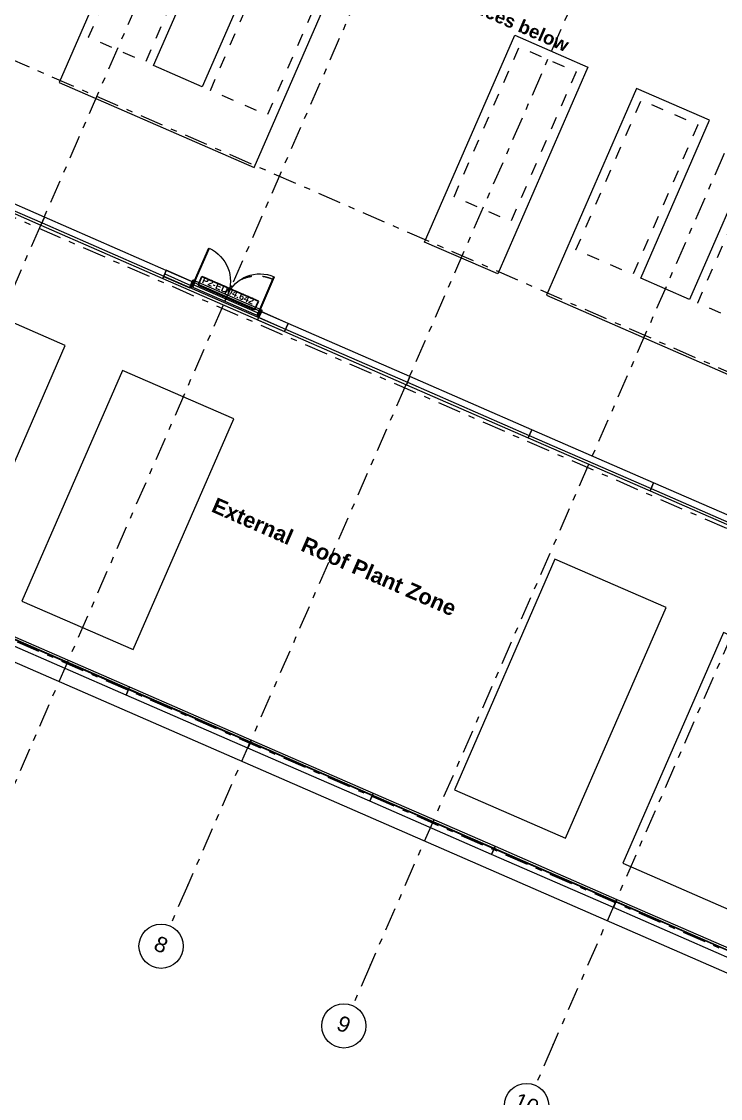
# Model space of a CAD drawing. Header units: millimetres. Extents: x -50172 to 145343, y -110728 to 25069.
# Drawn here: x 26882 to 42660, y -21697 to 2608 of the extents above; entities that cross this region are included whole.
import ezdxf
from ezdxf.enums import TextEntityAlignment as Align

# ---------------------------------------------------------------- set-up
doc = ezdxf.new("R2010")
doc.units = ezdxf.units.MM
doc.header["$MEASUREMENT"] = 0
for name, pattern in [('2-0_5', [500, 250, -250]), ('Dashed', [564.444447, 282.222223, -282.222223]), ('Double Dashed', [1093.611073, 529.166651, -211.666656, 141.111112, -211.666656])]:
    doc.linetypes.add(name, pattern=pattern)
for name, color, linetype in [('A-15-MG_Structural_Grid', 7, 'Continuous'), ('A-20-M_Floor_Slab', 7, 'Continuous'), ('A-25-M_Wall_Ext', 7, 'Continuous'), ('A-25-M_Wall_Ext_Existing_HUB', 7, 'Continuous'), ('ArchiCAD Door Markers', 7, 'Continuous'), ('ArchiCAD Doors', 7, 'Continuous')]:
    doc.layers.add(name, color=color, linetype=linetype)
for name, color, linetype, lineweight, true_color in [('A-15-MG_Structural_Grid_Pen_No__163', 7, 'Continuous', 0, 0x750077), ('A-25-M_Wall_Ext_Pen_No__64', 7, 'Continuous', 20, 0x606060), ('ArchiCAD Doors_Pen_No__43', 7, 'Continuous', 30, 0x444444), ('ArchiCAD Doors_Pen_No__63', 7, 'Continuous', 20, 0x606060), ('G-10-P_Topo_Road_Pen_No__148', 7, 'Continuous', 0, 0x444444)]:
    doc.layers.add(name, color=color, linetype=linetype, lineweight=lineweight, true_color=true_color)
for name, color, linetype, lineweight in [('A-20-M_Floor_Slab_Pen_No__89', 8, 'Continuous', 20), ('A-20-M_Roof_Pen_No__1', 7, 'Continuous', 13), ('A-25-M_Wall_Ext_Existing_HUB_Pen_No__87', 8, 'Continuous', 20), ('A-25-M_Wall_Ext_Pen_No__1', 7, 'Continuous', 13), ('A-95-P_Text_1_50_GA_Pen_No__86', 8, 'Continuous', 20), ('ArchiCAD Door Markers_Pen_No__1', 7, 'Continuous', 13), ('ArchiCAD Door Markers_Pen_No__5', 7, 'Continuous', 25), ('ArchiCAD Doors_Pen_No__1', 7, 'Continuous', 13)]:
    doc.layers.add(name, color=color, linetype=linetype, lineweight=lineweight)
doc.styles.add('GENERATED_STYLE_2', font='')
doc.styles.add('GENERATED_STYLE_4', font='')
doc.styles.get('GENERATED_STYLE_2').set_extended_font_data('Swis721 BT', bold=True)
doc.styles.get('GENERATED_STYLE_4').set_extended_font_data('Swis721 BT')

# ---------------------------------------------------------------- blocks, each defined once
blk = doc.blocks.new('Slab_3_1', base_point=(4432, -1613))
at = {"layer": 'A-20-M_Floor_Slab_Pen_No__89', "linetype": 'Continuous', "flags": 128}
blk.add_lwpolyline([(4432, -1613), (7696, 5872), (7408, 6182), (17660, 15722), (18396, 14931), (19387, 17203), (53700, 2240), (53656, 2139), (53757, 2096), (44518, -19093), (12656, -5199), (14737, -426), (12206, 678), (10124, -4095), (12656, -5199)], close=True, dxfattribs=at)
blk = doc.blocks.new('Slab_4_1', base_point=(38922, -9523))
at = {"layer": 'A-20-M_Floor_Slab_Pen_No__89', "linetype": 'Continuous', "flags": 128}
blk.add_lwpolyline([(38922, -9523), (36653, -14729), (39164, -15824), (41434, -10619)], close=True, dxfattribs=at)
blk = doc.blocks.new('Slab_5_1', base_point=(42727, -11182))
at = {"layer": 'A-20-M_Floor_Slab_Pen_No__89', "linetype": 'Continuous', "flags": 128}
blk.add_lwpolyline([(42727, -11182), (40457, -16388), (42968, -17483), (45238, -12277)], close=True, dxfattribs=at)
blk = doc.blocks.new('Slab_6_1', base_point=(25357, -3608))
at = {"layer": 'A-20-M_Floor_Slab_Pen_No__89', "linetype": 'Continuous', "flags": 128}
blk.add_lwpolyline([(25357, -3608), (23087, -8814), (25599, -9909), (27869, -4703)], close=True, dxfattribs=at)
blk = doc.blocks.new('Slab_7_1', base_point=(29161, -5267))
at = {"layer": 'A-20-M_Floor_Slab_Pen_No__89', "linetype": 'Continuous', "flags": 128}
blk.add_lwpolyline([(29161, -5267), (26891, -10473), (29403, -11568), (31673, -6362)], close=True, dxfattribs=at)
blk = doc.blocks.new('Wall_2_1', base_point=(3808, -1858))
at = {"layer": 'A-25-M_Wall_Ext_Existing_HUB_Pen_No__87', "linetype": 'Continuous', "flags": 128}
for points in [[(44390, -19037), (4432, -1613)], [(10217, -4653), (44635, -19661)]]:
    blk.add_lwpolyline(points, dxfattribs=at)
blk = doc.blocks.new('Double Door 19_2')
at = {"layer": 'ArchiCAD Doors_Pen_No__1', "linetype": 'Continuous'}
for p, q in [((-843, -20), (-843, 0)), ((843, -20), (843, 0)), ((-843, -140), (-843, -20)), ((-843, -160), (-843, -140)), ((843, -140), (843, -20)), ((843, -160), (843, -140))]:
    blk.add_line(p, q, dxfattribs=at)
at = {"layer": 'ArchiCAD Doors_Pen_No__43', "linetype": 'Continuous'}
for p, q in [((-803, 0), (-803, 803)), ((803, 0), (803, 803)), ((-803, 0), (-843, 0)), ((-843, 0), (-843, -160)), ((-803, -160), (-803, 0)), ((843, 0), (803, 0)), ((803, 0), (803, -160)), ((843, -160), (843, 0)), ((-843, -160), (-803, -160)), ((803, -160), (843, -160))]:
    blk.add_line(p, q, dxfattribs=at)
at = {"layer": 'ArchiCAD Doors_Pen_No__63', "linetype": 'Continuous'}
for centre, start, end in [((-803, 0), 0, 90), ((803, 0), 90, 180)]:
    blk.add_arc(centre, 803, start, end, dxfattribs=at)
blk = doc.blocks.new('Door Stamp 17_7')
at = {"layer": 'ArchiCAD Door Markers_Pen_No__5', "linetype": 'Continuous'}
for p, q in [((695, -100), (-695, -100)), ((-695, -100), (-695, -312)), ((695, -100), (-695, -100)), ((695, -312), (695, -100)), ((-695, -312), (695, -312))]:
    blk.add_line(p, q, dxfattribs=at)
at = {"layer": 'ArchiCAD Door Markers_Pen_No__1', "style": 'GENERATED_STYLE_2'}
blk.add_attdef('AC_WIDO_ID', text='', height=150, rotation=180, dxfattribs=at).set_placement((636, -55), align=Align.BOTTOM_LEFT)
blk = doc.blocks.new('Wall_8_1', base_point=(24721, -597))
at = {"layer": 'A-25-M_Wall_Ext_Pen_No__1', "linetype": 'Continuous'}
for p, q in [((30694, -3376), (30702, -3358)), ((30702, -3358), (30750, -3248)), ((30750, -3248), (30758, -3230)), ((32240, -4050), (32248, -4032)), ((32248, -4032), (32296, -3922)), ((32296, -3922), (32304, -3904))]:
    blk.add_line(p, q, dxfattribs=at)
at = {"layer": 'ArchiCAD Door Markers'}
ref = blk.add_blockref('Door Stamp 17_7', (31467, -3713), dxfattribs=dict(at, rotation=156.4402224949652))
ref.add_attrib('AC_WIDO_ID', 'P2-ED04.642', dxfattribs={"layer": 'ArchiCAD Door Markers_Pen_No__1', "color": 7, "height": 150, "rotation": 336.4402, "style": 'GENERATED_STYLE_2'}).set_placement((30924, -3323), align=Align.BOTTOM_LEFT)
at = {"layer": 'ArchiCAD Doors', "color": 251, "linetype": 'Continuous', "lineweight": 20, "true_color": 0x606060, "xscale": -1, "zscale": 1000, "rotation": 336.4402224949652}
blk.add_blockref('Double Door 19_2', (31531, -3567), dxfattribs=at)
blk = doc.blocks.new('Vertical Gable Louver 19')
at = {"layer": 'A-25-M_Wall_Ext_Pen_No__64', "linetype": 'Continuous'}
for p, q in [((0, 0), (3000, 0)), ((0, -200), (0, 0)), ((3000, 0), (3000, -200)), ((0, -60), (3000, -60)), ((3000, -200), (0, -200))]:
    blk.add_line(p, q, dxfattribs=at)
blk = doc.blocks.new('Vertical Gable Louver 19_4')
at = {"layer": 'A-25-M_Wall_Ext_Pen_No__64', "linetype": 'Continuous'}
for p, q in [((0, 0), (2940, 0)), ((0, -200), (0, 0)), ((2940, 0), (2940, -200)), ((0, -60), (2940, -60)), ((2940, -200), (0, -200))]:
    blk.add_line(p, q, dxfattribs=at)
blk = doc.blocks.new('Standard grid marker')
at = {"layer": 'A-15-MG_Structural_Grid_Pen_No__163', "linetype": 'Double Dashed'}
for p, q in [((1000, 0), (29726, 0)), ((29726, 0), (30726, 0))]:
    blk.add_line(p, q, dxfattribs=at)
at = {"layer": 'A-15-MG_Structural_Grid_Pen_No__163', "linetype": 'Continuous'}
blk.add_circle((31226, 0), 500, dxfattribs=at)
at = {"layer": 'A-15-MG_Structural_Grid_Pen_No__163', "linetype": 'Double Dashed'}
blk.add_point((29726, 0), dxfattribs=at)
blk.add_point((29726, 0), dxfattribs=at)
at = {"layer": 'A-15-MG_Structural_Grid_Pen_No__163', "style": 'GENERATED_STYLE_4'}
for tag, p in [('AC_MarkerText_1_0', (-500, 41)), ('AC_MarkerText_1_1', (31226, 41))]:
    blk.add_attdef(tag, text='', height=350, rotation=90, dxfattribs=at).set_placement(p, align=Align.MIDDLE_CENTER)
blk = doc.blocks.new('Standard grid marker_3')
at = {"layer": 'A-15-MG_Structural_Grid_Pen_No__163', "linetype": 'Double Dashed'}
blk.add_line((1000, 0), (74255, 0), dxfattribs=at)
at = {"layer": 'A-15-MG_Structural_Grid_Pen_No__163', "style": 'GENERATED_STYLE_4'}
for tag, p in [('AC_MarkerText_1_0', (-500, 43)), ('AC_MarkerText_1_1', (75755, 43))]:
    blk.add_attdef(tag, text='', height=350, rotation=360, dxfattribs=at).set_placement(p, align=Align.MIDDLE_CENTER)
blk = doc.blocks.new('Vertical Gable Louver 19_6')
at = {"layer": 'A-25-M_Wall_Ext_Pen_No__64', "linetype": 'Continuous'}
for p, q in [((0, 0), (843, 0)), ((0, -150), (0, 0)), ((843, 0), (843, -150)), ((0, -60), (843, -60)), ((843, -150), (0, -150))]:
    blk.add_line(p, q, dxfattribs=at)
blk = doc.blocks.new('Vertical Gable Louver 19_7')
at = {"layer": 'A-25-M_Wall_Ext_Pen_No__64', "linetype": 'Continuous'}
for p, q in [((0, 0), (3000, 0)), ((0, -200), (0, 0)), ((3000, 0), (3000, -200)), ((0, -60), (3000, -60)), ((3000, -200), (0, -200))]:
    blk.add_line(p, q, dxfattribs=at)
blk = doc.blocks.new('Vertical Gable Louver 19_8')
at = {"layer": 'A-25-M_Wall_Ext_Pen_No__64', "linetype": 'Continuous'}
for p, q in [((0, 0), (646, 0)), ((0, -150), (0, 0)), ((646, 0), (646, -150)), ((0, -60), (646, -60)), ((646, -150), (0, -150))]:
    blk.add_line(p, q, dxfattribs=at)
blk = doc.blocks.new('Vertical Gable Louver 19_9')
at = {"layer": 'A-25-M_Wall_Ext_Pen_No__64', "linetype": 'Continuous'}
for p, q in [((0, 0), (667, 0)), ((0, -200), (0, 0)), ((667, 0), (667, -200)), ((0, -60), (667, -60)), ((667, -200), (0, -200))]:
    blk.add_line(p, q, dxfattribs=at)

msp = doc.modelspace()

# ---------------------------------------------------------------- linework, layer by layer
at = {"layer": 'A-20-M_Roof_Pen_No__1', "linetype": 'Continuous', "flags": 128}
for points in [[(34166.1, 3977.3), (32516.2, 4696.8), (30962.3, 1133.3), (29862.3, 1612.9), (31416.2, 5176.4), (29766.2, 5895.9), (27731.2, 1229), (32131.1, -689.6)], [(39666, 1579.1), (37631, -3087.8), (35981, -2368.3), (38016, 2298.5)], [(45165.9, -819.1), (43515.9, -99.7), (41962.1, -3663.1), (40862.1, -3183.5), (42415.9, 380), (40766, 1099.4), (38731, -3567.4), (43130.9, -5486)]]:
    msp.add_lwpolyline(points, close=True, dxfattribs=at)
at = {"layer": 'A-20-M_Roof_Pen_No__1', "linetype": 'Dashed', "flags": 128}
for points in [[(31152.9, 5073), (29679, 1692.9), (28395.7, 2252.5), (29869.6, 5632.6)], [(33902.9, 3873.9), (32429, 493.8), (31145.6, 1053.4), (32619.5, 4433.5)], [(39402.7, 1475.7), (37928.8, -1904.4), (36645.5, -1344.9), (38119.4, 2035.3)], [(42152.7, 276.6), (40678.8, -3103.6), (39395.4, -2544), (40869.4, 836.2)], [(44902.6, -922.5), (43428.7, -4302.7), (42145.4, -3743.1), (43619.3, -362.9)]]:
    msp.add_lwpolyline(points, close=True, dxfattribs=at)
at = {"layer": 'G-10-P_Topo_Road_Pen_No__148', "linetype": '2-0_5'}
msp.add_arc((32202, -4008.5), 869.9, 65.70018, 156.27434, dxfattribs=at)

# ---------------------------------------------------------------- block references
at = {"layer": 'A-15-MG_Structural_Grid', "color": 8, "linetype": 'Continuous', "lineweight": 15, "zscale": 1000}
for name, p, rotation in [('Standard grid marker', (34264.4, 13959.8), 246.440411583993), ('Standard grid marker', (38389.3, 12161.2), 246.440411583993), ('Standard grid marker_3', (3595.3, 11813.5), 336.440411583993), ('Standard grid marker_3', (2296.2, 8834.4), 336.440411583993), ('Standard grid marker_3', (-1201.2, 813.7), 336.440411583993)]:
    msp.add_blockref(name, p, dxfattribs=dict(at, rotation=rotation))
at = {"layer": 'A-15-MG_Structural_Grid', "color": 8, "linetype": 'Continuous', "lineweight": 15}
ref = msp.add_blockref('Standard grid marker', (42514.2, 10362.5), dxfattribs=dict(at, zscale=1000, rotation=246.440411583993))
ref.add_attrib('AC_MarkerText_1_1', '8', dxfattribs={"layer": 'A-15-MG_Structural_Grid_Pen_No__163', "color": 216, "true_color": 0x750077, "height": 350, "rotation": 336.44041, "style": 'GENERATED_STYLE_4'}).set_placement((30033.1, -18224.4), align=Align.MIDDLE_CENTER)
ref = msp.add_blockref('Standard grid marker', (46639.1, 8563.8), dxfattribs=dict(at, zscale=1000, rotation=246.440411583993))
ref.add_attrib('AC_MarkerText_1_1', '9', dxfattribs={"layer": 'A-15-MG_Structural_Grid_Pen_No__163', "color": 216, "true_color": 0x750077, "height": 350, "rotation": 336.44041, "style": 'GENERATED_STYLE_4'}).set_placement((34158, -20022.9), align=Align.MIDDLE_CENTER)
ref = msp.add_blockref('Standard grid marker', (50764, 6765.2), dxfattribs=dict(at, zscale=1000, rotation=246.440411583993))
ref.add_attrib('AC_MarkerText_1_1', '10', dxfattribs={"layer": 'A-15-MG_Structural_Grid_Pen_No__163', "color": 216, "true_color": 0x750077, "height": 350, "rotation": 336.44041, "style": 'GENERATED_STYLE_4'}).set_placement((38282.9, -21821.5), align=Align.MIDDLE_CENTER)
at = {"layer": 'A-20-M_Floor_Slab', "color": 8, "linetype": 'Continuous', "lineweight": 20}
for name, p in [('Slab_3_1', (4432, -1613.4)), ('Slab_6_1', (25356.8, -3608.1)), ('Slab_7_1', (29160.9, -5266.9)), ('Slab_4_1', (38922.4, -9523.4)), ('Slab_5_1', (42726.6, -11182.2))]:
    msp.add_blockref(name, p, dxfattribs=at)
at = {"layer": 'A-25-M_Wall_Ext', "color": 250, "lineweight": 50, "true_color": 0x2a2a2a}
msp.add_blockref('Wall_8_1', (24720.8, -597.2), dxfattribs=at)
at = {"layer": 'A-25-M_Wall_Ext', "color": 251, "linetype": 'Continuous', "lineweight": 20, "true_color": 0x606060, "xscale": -1, "zscale": 1000, "rotation": 156.4404115839931}
for name, p in [('Vertical Gable Louver 19_4', (24625.3, -816.2)), ('Vertical Gable Louver 19', (27319.9, -1991.2)), ('Vertical Gable Louver 19_7', (30069.8, -3190.3)), ('Vertical Gable Louver 19_8', (30090, -3144)), ('Vertical Gable Louver 19_6', (30697.7, -3367.1)), ('Vertical Gable Louver 19_6', (31470.6, -3704.2)), ('Vertical Gable Louver 19_9', (32208.1, -4122.7)), ('Vertical Gable Louver 19', (32819.7, -4389.4)), ('Vertical Gable Louver 19', (35569.7, -5588.5)), ('Vertical Gable Louver 19', (38319.6, -6787.6)), ('Vertical Gable Louver 19', (41069.5, -7986.7))]:
    msp.add_blockref(name, p, dxfattribs=at)
at = {"layer": 'A-25-M_Wall_Ext', "color": 251, "linetype": 'Continuous', "lineweight": 20, "true_color": 0x606060, "zscale": 1000, "rotation": 336.4404115839932}
for p in [(26572.9, -11209.8), (29322.8, -12409), (32072.7, -13608.1), (34822.7, -14807.2), (37572.6, -16006.3), (40322.5, -17205.4)]:
    msp.add_blockref('Vertical Gable Louver 19', p, dxfattribs=at)
at = {"layer": 'A-25-M_Wall_Ext_Existing_HUB', "color": 250, "lineweight": 50, "true_color": 0x2a2a2a}
msp.add_blockref('Wall_2_1', (3808.1, -1858.5), dxfattribs=at)

# ---------------------------------------------------------------- texts
at = {"layer": 'A-95-P_Text_1_50_GA_Pen_No__86', "linetype": 'Continuous', "attachment_point": 2, "rotation": 336.44041, "style": 'GENERATED_STYLE_2'}
for s, insert, char_height in [('\\A1;{\\fSwis721 BT|b1|i0|c0|p34;Rooflights over offices below}', (36594.3, 3360.3), 300), ('\\A1;{\\fSwis721 BT|b1|i0|c0|p34;External  Roof Plant Zone}', (34010.6, -9311.4), 350)]:
    msp.add_mtext(s, dxfattribs=dict(at, insert=insert, char_height=char_height))

doc.saveas('drawing.dxf')
